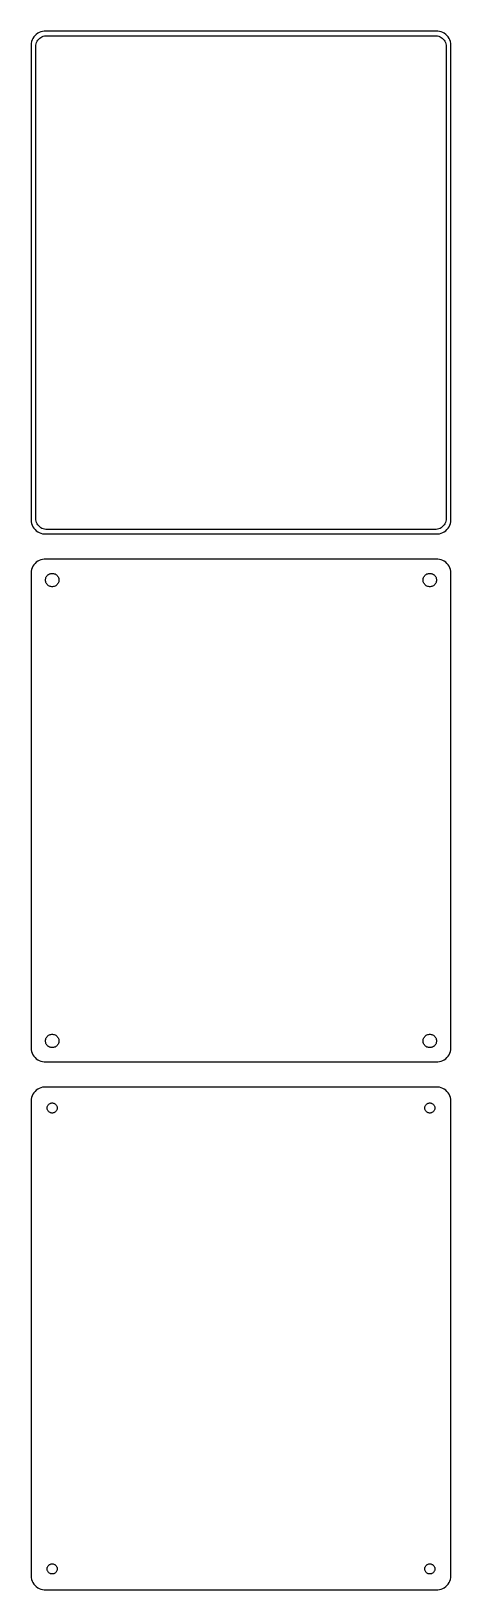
# Model space of a CAD drawing. Header units: metres. Extents: x -75 to 75, y 288 to 846.
import ezdxf

# ---------------------------------------------------------------- set-up
doc = ezdxf.new("R2010")
doc.units = ezdxf.units.M

msp = doc.modelspace()

# ---------------------------------------------------------------- linework, layer by layer
for p, q in [((-74.6489, 842.841), (-74.8429, 842.243)), ((-74.3815, 843.409), (-74.6489, 842.841)), ((-74.0451, 843.939), (-74.3815, 843.409)), ((-73.6448, 844.423), (-74.0451, 843.939)), ((-73.1871, 844.853), (-73.6448, 844.423)), ((-72.6791, 845.222), (-73.1871, 844.853)), ((-72.8936, 842.366), (-72.633, 842.776)), ((-72.1289, 845.524), (-72.6791, 845.222)), ((-72.633, 842.776), (-72.323, 843.151)), ((-72.323, 843.151), (-71.9685, 843.484)), ((-71.5451, 845.755), (-72.1289, 845.524)), ((-71.9685, 843.484), (-71.5751, 843.77)), ((-71.5751, 843.77), (-71.1489, 844.004)), ((-70.9369, 845.911), (-71.5451, 845.755)), ((-71.1489, 844.004), (-70.6967, 844.183)), ((-70.3139, 845.99), (-70.9369, 845.911)), ((-70.6967, 844.183), (-70.2256, 844.304)), ((70.3139, 845.99), (-70.3139, 845.99)), ((-70.2256, 844.304), (-69.7432, 844.365)), ((-69.7432, 844.365), (69.7432, 844.365)), ((69.7432, 844.365), (70.2256, 844.304)), ((70.2256, 844.304), (70.6967, 844.183)), ((70.9369, 845.911), (70.3139, 845.99)), ((70.6967, 844.183), (71.1489, 844.004)), ((71.5451, 845.755), (70.9369, 845.911)), ((71.1489, 844.004), (71.5751, 843.77)), ((72.1289, 845.524), (71.5451, 845.755)), ((71.5751, 843.77), (71.9685, 843.484)), ((71.9685, 843.484), (72.323, 843.151)), ((72.6791, 845.222), (72.1289, 845.524)), ((72.323, 843.151), (72.633, 842.776)), ((72.633, 842.776), (72.8936, 842.366)), ((73.1871, 844.853), (72.6791, 845.222)), ((73.6448, 844.423), (73.1871, 844.853)), ((74.0451, 843.939), (73.6448, 844.423)), ((74.3815, 843.409), (74.0451, 843.939)), ((74.6489, 842.841), (74.3815, 843.409)), ((74.8429, 842.243), (74.6489, 842.841)), ((-74.9606, 841.627), (-75, 841)), ((-75, 841), (-75, 671)), ((-74.8429, 842.243), (-74.9606, 841.627)), ((-73.3726, 840.5), (-73.3421, 840.985)), ((-73.3726, 671.5), (-73.3726, 840.5)), ((-73.3421, 840.985), (-73.251, 841.463)), ((-73.251, 841.463), (-73.1007, 841.926)), ((-73.1007, 841.926), (-72.8936, 842.366)), ((72.8936, 842.366), (73.1007, 841.926)), ((73.1007, 841.926), (73.251, 841.463)), ((73.251, 841.463), (73.3421, 840.985)), ((73.3421, 840.985), (73.3726, 840.5)), ((73.3726, 840.5), (73.3726, 671.5)), ((74.9606, 841.627), (74.8429, 842.243)), ((75, 841), (74.9606, 841.627)), ((75, 671), (75, 841)), ((-75, 671), (-74.9606, 670.373)), ((-74.9606, 670.373), (-74.8429, 669.757)), ((-74.8429, 669.757), (-74.6489, 669.159)), ((-73.3421, 671.015), (-73.3726, 671.5)), ((-73.251, 670.537), (-73.3421, 671.015)), ((-73.1007, 670.074), (-73.251, 670.537)), ((-72.8936, 669.634), (-73.1007, 670.074)), ((-72.633, 669.224), (-72.8936, 669.634)), ((72.8936, 669.634), (72.633, 669.224)), ((73.1007, 670.074), (72.8936, 669.634)), ((73.251, 670.537), (73.1007, 670.074)), ((73.3421, 671.015), (73.251, 670.537)), ((73.3726, 671.5), (73.3421, 671.015)), ((74.6489, 669.159), (74.8429, 669.757)), ((74.8429, 669.757), (74.9606, 670.373)), ((74.9606, 670.373), (75, 671)), ((-74.6489, 669.159), (-74.3815, 668.591)), ((-74.3815, 668.591), (-74.0451, 668.061)), ((-74.0451, 668.061), (-73.6448, 667.577)), ((-73.6448, 667.577), (-73.1871, 667.147)), ((-73.1871, 667.147), (-72.6791, 666.778)), ((-72.6791, 666.778), (-72.1289, 666.476)), ((-72.323, 668.849), (-72.633, 669.224)), ((-71.9685, 668.516), (-72.323, 668.849)), ((-72.1289, 666.476), (-71.5451, 666.245)), ((-71.5751, 668.23), (-71.9685, 668.516)), ((-71.1489, 667.996), (-71.5751, 668.23)), ((-71.5451, 666.245), (-70.9369, 666.089)), ((-70.6967, 667.817), (-71.1489, 667.996)), ((-70.9369, 666.089), (-70.3139, 666.01)), ((-70.2256, 667.696), (-70.6967, 667.817)), ((-70.3139, 666.01), (70.3139, 666.01)), ((-69.7432, 667.635), (-70.2256, 667.696)), ((69.7432, 667.635), (-69.7432, 667.635)), ((70.2256, 667.696), (69.7432, 667.635)), ((70.6967, 667.817), (70.2256, 667.696)), ((70.3139, 666.01), (70.9369, 666.089)), ((71.1489, 667.996), (70.6967, 667.817)), ((70.9369, 666.089), (71.5451, 666.245)), ((71.5751, 668.23), (71.1489, 667.996)), ((71.5451, 666.245), (72.1289, 666.476)), ((71.9685, 668.516), (71.5751, 668.23)), ((72.323, 668.849), (71.9685, 668.516)), ((72.1289, 666.476), (72.6791, 666.778)), ((72.633, 669.224), (72.323, 668.849)), ((72.6791, 666.778), (73.1871, 667.147)), ((73.1871, 667.147), (73.6448, 667.577)), ((73.6448, 667.577), (74.0451, 668.061)), ((74.0451, 668.061), (74.3815, 668.591)), ((74.3815, 668.591), (74.6489, 669.159)), ((-74.8429, 653.243), (-74.9606, 652.627)), ((-74.6489, 653.841), (-74.8429, 653.243)), ((-74.3815, 654.409), (-74.6489, 653.841)), ((-74.0451, 654.939), (-74.3815, 654.409)), ((-73.6448, 655.423), (-74.0451, 654.939)), ((-73.1871, 655.853), (-73.6448, 655.423)), ((-72.6791, 656.222), (-73.1871, 655.853)), ((-72.1289, 656.524), (-72.6791, 656.222)), ((-71.5451, 656.755), (-72.1289, 656.524)), ((-70.9369, 656.911), (-71.5451, 656.755)), ((-70.3139, 656.99), (-70.9369, 656.911)), ((70.3139, 656.99), (-70.3139, 656.99)), ((70.9369, 656.911), (70.3139, 656.99)), ((71.5451, 656.755), (70.9369, 656.911)), ((72.1289, 656.524), (71.5451, 656.755)), ((72.6791, 656.222), (72.1289, 656.524)), ((73.1871, 655.853), (72.6791, 656.222)), ((73.6448, 655.423), (73.1871, 655.853)), ((74.0451, 654.939), (73.6448, 655.423)), ((74.3815, 654.409), (74.0451, 654.939)), ((74.6489, 653.841), (74.3815, 654.409)), ((74.8429, 653.243), (74.6489, 653.841)), ((74.9606, 652.627), (74.8429, 653.243)), ((-74.9606, 652.627), (-75, 652)), ((-75, 652), (-75, 482)), ((-69.9, 649.5), (-69.8811, 649.801)), ((-69.8811, 649.199), (-69.9, 649.5)), ((-69.8811, 649.801), (-69.8246, 650.097)), ((-69.8246, 648.903), (-69.8811, 649.199)), ((-69.8246, 650.097), (-69.7315, 650.383)), ((-69.7315, 648.617), (-69.8246, 648.903)), ((-69.7315, 650.383), (-69.6031, 650.656)), ((-69.6031, 648.344), (-69.7315, 648.617)), ((-69.6031, 650.656), (-69.4416, 650.911)), ((-69.4416, 648.089), (-69.6031, 648.344)), ((-69.4416, 650.911), (-69.2495, 651.143)), ((-69.2495, 647.857), (-69.4416, 648.089)), ((-69.2495, 651.143), (-69.0298, 651.349)), ((-69.0298, 647.651), (-69.2495, 647.857)), ((-69.0298, 651.349), (-68.786, 651.526)), ((-68.786, 647.474), (-69.0298, 647.651)), ((-68.786, 651.526), (-68.5219, 651.672)), ((-68.5219, 647.328), (-68.786, 647.474)), ((-68.5219, 651.672), (-68.2416, 651.783)), ((-68.2416, 647.217), (-68.5219, 647.328)), ((-68.2416, 651.783), (-67.9497, 651.857)), ((-67.9497, 651.857), (-67.6507, 651.895)), ((-67.6507, 651.895), (-67.3493, 651.895)), ((-67.3493, 651.895), (-67.0503, 651.857)), ((-67.0503, 651.857), (-66.7584, 651.783)), ((-66.7584, 651.783), (-66.4781, 651.672)), ((-66.4781, 647.328), (-66.7584, 647.217)), ((-66.4781, 651.672), (-66.214, 651.526)), ((-66.214, 647.474), (-66.4781, 647.328)), ((-66.214, 651.526), (-65.9702, 651.349)), ((-65.9702, 647.651), (-66.214, 647.474)), ((-65.9702, 651.349), (-65.7505, 651.143)), ((-65.7505, 647.857), (-65.9702, 647.651)), ((-65.7505, 651.143), (-65.5583, 650.911)), ((-65.5583, 648.089), (-65.7505, 647.857)), ((-65.5583, 650.911), (-65.3969, 650.656)), ((-65.3969, 648.344), (-65.5583, 648.089)), ((-65.3969, 650.656), (-65.2685, 650.383)), ((-65.2685, 648.617), (-65.3969, 648.344)), ((-65.2685, 650.383), (-65.1754, 650.097)), ((-65.1754, 648.903), (-65.2685, 648.617)), ((-65.1754, 650.097), (-65.1189, 649.801)), ((-65.1189, 649.199), (-65.1754, 648.903)), ((-65.1189, 649.801), (-65.1, 649.5)), ((-65.1, 649.5), (-65.1189, 649.199)), ((65.1, 649.5), (65.1189, 649.801)), ((65.1189, 649.199), (65.1, 649.5)), ((65.1189, 649.801), (65.1754, 650.097)), ((65.1754, 648.903), (65.1189, 649.199)), ((65.1754, 650.097), (65.2685, 650.383)), ((65.2685, 648.617), (65.1754, 648.903)), ((65.2685, 650.383), (65.3969, 650.656)), ((65.3969, 648.344), (65.2685, 648.617)), ((65.3969, 650.656), (65.5583, 650.911)), ((65.5583, 648.089), (65.3969, 648.344)), ((65.5583, 650.911), (65.7505, 651.143)), ((65.7505, 647.857), (65.5583, 648.089)), ((65.7505, 651.143), (65.9702, 651.349)), ((65.9702, 647.651), (65.7505, 647.857)), ((65.9702, 651.349), (66.214, 651.526)), ((66.214, 647.474), (65.9702, 647.651)), ((66.214, 651.526), (66.4781, 651.672)), ((66.4781, 647.328), (66.214, 647.474)), ((66.4781, 651.672), (66.7584, 651.783)), ((66.7584, 647.217), (66.4781, 647.328)), ((66.7584, 651.783), (67.0503, 651.857)), ((67.0503, 651.857), (67.3493, 651.895)), ((67.3493, 651.895), (67.6507, 651.895)), ((67.6507, 651.895), (67.9497, 651.857)), ((67.9497, 651.857), (68.2416, 651.783)), ((68.2416, 651.783), (68.5219, 651.672)), ((68.5219, 647.328), (68.2416, 647.217)), ((68.5219, 651.672), (68.786, 651.526)), ((68.786, 647.474), (68.5219, 647.328)), ((68.786, 651.526), (69.0298, 651.349)), ((69.0298, 647.651), (68.786, 647.474)), ((69.0298, 651.349), (69.2495, 651.143)), ((69.2495, 647.857), (69.0298, 647.651)), ((69.2495, 651.143), (69.4416, 650.911)), ((69.4416, 648.089), (69.2495, 647.857)), ((69.4416, 650.911), (69.6031, 650.656)), ((69.6031, 648.344), (69.4416, 648.089)), ((69.6031, 650.656), (69.7315, 650.383)), ((69.7315, 648.617), (69.6031, 648.344)), ((69.7315, 650.383), (69.8246, 650.097)), ((69.8246, 648.903), (69.7315, 648.617)), ((69.8246, 650.097), (69.8811, 649.801)), ((69.8811, 649.199), (69.8246, 648.903)), ((69.8811, 649.801), (69.9, 649.5)), ((69.9, 649.5), (69.8811, 649.199)), ((75, 652), (74.9606, 652.627)), ((75, 482), (75, 652)), ((-67.9497, 647.143), (-68.2416, 647.217)), ((-67.6507, 647.105), (-67.9497, 647.143)), ((-67.3493, 647.105), (-67.6507, 647.105)), ((-67.0503, 647.143), (-67.3493, 647.105)), ((-66.7584, 647.217), (-67.0503, 647.143)), ((67.0503, 647.143), (66.7584, 647.217)), ((67.3493, 647.105), (67.0503, 647.143)), ((67.6507, 647.105), (67.3493, 647.105)), ((67.9497, 647.143), (67.6507, 647.105)), ((68.2416, 647.217), (67.9497, 647.143)), ((-69.7315, 485.383), (-69.6031, 485.656)), ((-69.6031, 485.656), (-69.4416, 485.911)), ((-69.4416, 485.911), (-69.2495, 486.143)), ((-69.2495, 486.143), (-69.0298, 486.349)), ((-69.0298, 486.349), (-68.786, 486.526)), ((-68.786, 486.526), (-68.5219, 486.672)), ((-68.5219, 486.672), (-68.2416, 486.783)), ((-68.2416, 486.783), (-67.9497, 486.857)), ((-67.9497, 486.857), (-67.6507, 486.895)), ((-67.6507, 486.895), (-67.3493, 486.895)), ((-67.3493, 486.895), (-67.0503, 486.857)), ((-67.0503, 486.857), (-66.7584, 486.783)), ((-66.7584, 486.783), (-66.4781, 486.672)), ((-66.4781, 486.672), (-66.214, 486.526)), ((-66.214, 486.526), (-65.9702, 486.349)), ((-65.9702, 486.349), (-65.7505, 486.143)), ((-65.7505, 486.143), (-65.5583, 485.911)), ((-65.5583, 485.911), (-65.3969, 485.656)), ((-65.3969, 485.656), (-65.2685, 485.383)), ((65.2685, 485.383), (65.3969, 485.656)), ((65.3969, 485.656), (65.5583, 485.911)), ((65.5583, 485.911), (65.7505, 486.143)), ((65.7505, 486.143), (65.9702, 486.349)), ((65.9702, 486.349), (66.214, 486.526)), ((66.214, 486.526), (66.4781, 486.672)), ((66.4781, 486.672), (66.7584, 486.783)), ((66.7584, 486.783), (67.0503, 486.857)), ((67.0503, 486.857), (67.3493, 486.895)), ((67.3493, 486.895), (67.6507, 486.895)), ((67.6507, 486.895), (67.9497, 486.857)), ((67.9497, 486.857), (68.2416, 486.783)), ((68.2416, 486.783), (68.5219, 486.672)), ((68.5219, 486.672), (68.786, 486.526)), ((68.786, 486.526), (69.0298, 486.349)), ((69.0298, 486.349), (69.2495, 486.143)), ((69.2495, 486.143), (69.4416, 485.911)), ((69.4416, 485.911), (69.6031, 485.656)), ((69.6031, 485.656), (69.7315, 485.383)), ((-75, 482), (-74.9606, 481.373)), ((-74.9606, 481.373), (-74.8429, 480.757)), ((-74.8429, 480.757), (-74.6489, 480.159)), ((-74.6489, 480.159), (-74.3815, 479.591)), ((-69.9, 484.5), (-69.8811, 484.801)), ((-69.8811, 484.199), (-69.9, 484.5)), ((-69.8811, 484.801), (-69.8246, 485.097)), ((-69.8246, 483.903), (-69.8811, 484.199)), ((-69.8246, 485.097), (-69.7315, 485.383)), ((-69.7315, 483.617), (-69.8246, 483.903)), ((-69.6031, 483.344), (-69.7315, 483.617)), ((-69.4416, 483.089), (-69.6031, 483.344)), ((-69.2495, 482.857), (-69.4416, 483.089)), ((-69.0298, 482.651), (-69.2495, 482.857)), ((-68.786, 482.474), (-69.0298, 482.651)), ((-68.5219, 482.328), (-68.786, 482.474)), ((-68.2416, 482.217), (-68.5219, 482.328)), ((-67.9497, 482.143), (-68.2416, 482.217)), ((-67.6507, 482.105), (-67.9497, 482.143)), ((-67.3493, 482.105), (-67.6507, 482.105)), ((-67.0503, 482.143), (-67.3493, 482.105)), ((-66.7584, 482.217), (-67.0503, 482.143)), ((-66.4781, 482.328), (-66.7584, 482.217)), ((-66.214, 482.474), (-66.4781, 482.328)), ((-65.9702, 482.651), (-66.214, 482.474)), ((-65.7505, 482.857), (-65.9702, 482.651)), ((-65.5583, 483.089), (-65.7505, 482.857)), ((-65.3969, 483.344), (-65.5583, 483.089)), ((-65.2685, 483.617), (-65.3969, 483.344)), ((-65.2685, 485.383), (-65.1754, 485.097)), ((-65.1754, 483.903), (-65.2685, 483.617)), ((-65.1754, 485.097), (-65.1189, 484.801)), ((-65.1189, 484.199), (-65.1754, 483.903)), ((-65.1189, 484.801), (-65.1, 484.5)), ((-65.1, 484.5), (-65.1189, 484.199)), ((65.1, 484.5), (65.1189, 484.801)), ((65.1189, 484.199), (65.1, 484.5)), ((65.1189, 484.801), (65.1754, 485.097)), ((65.1754, 483.903), (65.1189, 484.199)), ((65.1754, 485.097), (65.2685, 485.383)), ((65.2685, 483.617), (65.1754, 483.903)), ((65.3969, 483.344), (65.2685, 483.617)), ((65.5583, 483.089), (65.3969, 483.344)), ((65.7505, 482.857), (65.5583, 483.089)), ((65.9702, 482.651), (65.7505, 482.857)), ((66.214, 482.474), (65.9702, 482.651)), ((66.4781, 482.328), (66.214, 482.474)), ((66.7584, 482.217), (66.4781, 482.328)), ((67.0503, 482.143), (66.7584, 482.217)), ((67.3493, 482.105), (67.0503, 482.143)), ((67.6507, 482.105), (67.3493, 482.105)), ((67.9497, 482.143), (67.6507, 482.105)), ((68.2416, 482.217), (67.9497, 482.143)), ((68.5219, 482.328), (68.2416, 482.217)), ((68.786, 482.474), (68.5219, 482.328)), ((69.0298, 482.651), (68.786, 482.474)), ((69.2495, 482.857), (69.0298, 482.651)), ((69.4416, 483.089), (69.2495, 482.857)), ((69.6031, 483.344), (69.4416, 483.089)), ((69.7315, 483.617), (69.6031, 483.344)), ((69.7315, 485.383), (69.8246, 485.097)), ((69.8246, 483.903), (69.7315, 483.617)), ((69.8246, 485.097), (69.8811, 484.801)), ((69.8811, 484.199), (69.8246, 483.903)), ((69.8811, 484.801), (69.9, 484.5)), ((69.9, 484.5), (69.8811, 484.199)), ((74.3815, 479.591), (74.6489, 480.159)), ((74.6489, 480.159), (74.8429, 480.757)), ((74.8429, 480.757), (74.9606, 481.373)), ((74.9606, 481.373), (75, 482)), ((-74.3815, 479.591), (-74.0451, 479.061)), ((-74.0451, 479.061), (-73.6448, 478.577)), ((-73.6448, 478.577), (-73.1871, 478.147)), ((-73.1871, 478.147), (-72.6791, 477.778)), ((-72.6791, 477.778), (-72.1289, 477.476)), ((-72.1289, 477.476), (-71.5451, 477.245)), ((-71.5451, 477.245), (-70.9369, 477.089)), ((-70.9369, 477.089), (-70.3139, 477.01)), ((-70.3139, 477.01), (70.3139, 477.01)), ((70.3139, 477.01), (70.9369, 477.089)), ((70.9369, 477.089), (71.5451, 477.245)), ((71.5451, 477.245), (72.1289, 477.476)), ((72.1289, 477.476), (72.6791, 477.778)), ((72.6791, 477.778), (73.1871, 478.147)), ((73.1871, 478.147), (73.6448, 478.577)), ((73.6448, 478.577), (74.0451, 479.061)), ((74.0451, 479.061), (74.3815, 479.591)), ((-74.9606, 463.627), (-75, 463)), ((-74.8429, 464.243), (-74.9606, 463.627)), ((-74.6489, 464.841), (-74.8429, 464.243)), ((-74.3815, 465.409), (-74.6489, 464.841)), ((-74.0451, 465.939), (-74.3815, 465.409)), ((-73.6448, 466.423), (-74.0451, 465.939)), ((-73.1871, 466.853), (-73.6448, 466.423)), ((-72.6791, 467.222), (-73.1871, 466.853)), ((-72.1289, 467.524), (-72.6791, 467.222)), ((-71.5451, 467.755), (-72.1289, 467.524)), ((-70.9369, 467.911), (-71.5451, 467.755)), ((-70.3139, 467.99), (-70.9369, 467.911)), ((70.3139, 467.99), (-70.3139, 467.99)), ((70.9369, 467.911), (70.3139, 467.99)), ((71.5451, 467.755), (70.9369, 467.911)), ((72.1289, 467.524), (71.5451, 467.755)), ((72.6791, 467.222), (72.1289, 467.524)), ((73.1871, 466.853), (72.6791, 467.222)), ((73.6448, 466.423), (73.1871, 466.853)), ((74.0451, 465.939), (73.6448, 466.423)), ((74.3815, 465.409), (74.0451, 465.939)), ((74.6489, 464.841), (74.3815, 465.409)), ((74.8429, 464.243), (74.6489, 464.841)), ((74.9606, 463.627), (74.8429, 464.243)), ((75, 463), (74.9606, 463.627)), ((-75, 463), (-75, 293)), ((-69.3, 460.5), (-69.2858, 460.726)), ((-69.2858, 460.274), (-69.3, 460.5)), ((-69.2858, 460.726), (-69.2434, 460.948)), ((-69.2434, 460.052), (-69.2858, 460.274)), ((-69.2434, 460.948), (-69.1736, 461.163)), ((-69.1736, 459.837), (-69.2434, 460.052)), ((-69.1736, 461.163), (-69.0773, 461.367)), ((-69.0773, 459.633), (-69.1736, 459.837)), ((-69.0773, 461.367), (-68.9562, 461.558)), ((-68.9562, 459.442), (-69.0773, 459.633)), ((-68.9562, 461.558), (-68.8121, 461.732)), ((-68.8121, 459.268), (-68.9562, 459.442)), ((-68.8121, 461.732), (-68.6474, 461.887)), ((-68.6474, 459.113), (-68.8121, 459.268)), ((-68.6474, 461.887), (-68.4645, 462.02)), ((-68.4645, 458.98), (-68.6474, 459.113)), ((-68.4645, 462.02), (-68.2664, 462.129)), ((-68.2664, 458.871), (-68.4645, 458.98)), ((-68.2664, 462.129), (-68.0562, 462.212)), ((-68.0562, 458.788), (-68.2664, 458.871)), ((-68.0562, 462.212), (-67.8373, 462.268)), ((-67.8373, 458.732), (-68.0562, 458.788)), ((-67.8373, 462.268), (-67.613, 462.296)), ((-67.613, 458.704), (-67.8373, 458.732)), ((-67.613, 462.296), (-67.387, 462.296)), ((-67.387, 458.704), (-67.613, 458.704)), ((-67.387, 462.296), (-67.1627, 462.268)), ((-67.1627, 458.732), (-67.387, 458.704)), ((-67.1627, 462.268), (-66.9438, 462.212)), ((-66.9438, 458.788), (-67.1627, 458.732)), ((-66.9438, 462.212), (-66.7336, 462.129)), ((-66.7336, 458.871), (-66.9438, 458.788)), ((-66.7336, 462.129), (-66.5355, 462.02)), ((-66.5355, 458.98), (-66.7336, 458.871)), ((-66.5355, 462.02), (-66.3526, 461.887)), ((-66.3526, 459.113), (-66.5355, 458.98)), ((-66.3526, 461.887), (-66.1879, 461.732)), ((-66.1879, 459.268), (-66.3526, 459.113)), ((-66.1879, 461.732), (-66.0438, 461.558)), ((-66.0438, 459.442), (-66.1879, 459.268)), ((-66.0438, 461.558), (-65.9226, 461.367)), ((-65.9226, 459.633), (-66.0438, 459.442)), ((-65.9226, 461.367), (-65.8264, 461.163)), ((-65.8264, 459.837), (-65.9226, 459.633)), ((-65.8264, 461.163), (-65.7565, 460.948)), ((-65.7565, 460.052), (-65.8264, 459.837)), ((-65.7565, 460.948), (-65.7142, 460.726)), ((-65.7142, 460.274), (-65.7565, 460.052)), ((-65.7142, 460.726), (-65.7, 460.5)), ((-65.7, 460.5), (-65.7142, 460.274)), ((65.7, 460.5), (65.7142, 460.726)), ((65.7142, 460.274), (65.7, 460.5)), ((65.7142, 460.726), (65.7565, 460.948)), ((65.7565, 460.052), (65.7142, 460.274)), ((65.7565, 460.948), (65.8264, 461.163)), ((65.8264, 459.837), (65.7565, 460.052)), ((65.8264, 461.163), (65.9226, 461.367)), ((65.9226, 459.633), (65.8264, 459.837)), ((65.9226, 461.367), (66.0438, 461.558)), ((66.0438, 459.442), (65.9226, 459.633)), ((66.0438, 461.558), (66.1879, 461.732)), ((66.1879, 459.268), (66.0438, 459.442)), ((66.1879, 461.732), (66.3526, 461.887)), ((66.3526, 459.113), (66.1879, 459.268)), ((66.3526, 461.887), (66.5355, 462.02)), ((66.5355, 458.98), (66.3526, 459.113)), ((66.5355, 462.02), (66.7336, 462.129)), ((66.7336, 458.871), (66.5355, 458.98)), ((66.7336, 462.129), (66.9438, 462.212)), ((66.9438, 458.788), (66.7336, 458.871)), ((66.9438, 462.212), (67.1627, 462.268)), ((67.1627, 458.732), (66.9438, 458.788)), ((67.1627, 462.268), (67.387, 462.296)), ((67.387, 458.704), (67.1627, 458.732)), ((67.387, 462.296), (67.613, 462.296)), ((67.613, 458.704), (67.387, 458.704)), ((67.613, 462.296), (67.8373, 462.268)), ((67.8373, 458.732), (67.613, 458.704)), ((67.8373, 462.268), (68.0562, 462.212)), ((68.0562, 458.788), (67.8373, 458.732)), ((68.0562, 462.212), (68.2664, 462.129)), ((68.2664, 458.871), (68.0562, 458.788)), ((68.2664, 462.129), (68.4645, 462.02)), ((68.4645, 458.98), (68.2664, 458.871)), ((68.4645, 462.02), (68.6474, 461.887)), ((68.6474, 459.113), (68.4645, 458.98)), ((68.6474, 461.887), (68.8121, 461.732)), ((68.8121, 459.268), (68.6474, 459.113)), ((68.8121, 461.732), (68.9562, 461.558)), ((68.9562, 459.442), (68.8121, 459.268)), ((68.9562, 461.558), (69.0773, 461.367)), ((69.0773, 459.633), (68.9562, 459.442)), ((69.0773, 461.367), (69.1736, 461.163)), ((69.1736, 459.837), (69.0773, 459.633)), ((69.1736, 461.163), (69.2434, 460.948)), ((69.2434, 460.052), (69.1736, 459.837)), ((69.2434, 460.948), (69.2858, 460.726)), ((69.2858, 460.274), (69.2434, 460.052)), ((69.2858, 460.726), (69.3, 460.5)), ((69.3, 460.5), (69.2858, 460.274)), ((75, 293), (75, 463)), ((-69.2858, 295.726), (-69.2434, 295.948)), ((-69.2434, 295.948), (-69.1736, 296.163)), ((-69.1736, 296.163), (-69.0773, 296.367)), ((-69.0773, 296.367), (-68.9562, 296.558)), ((-68.9562, 296.558), (-68.8121, 296.732)), ((-68.8121, 296.732), (-68.6474, 296.887)), ((-68.6474, 296.887), (-68.4645, 297.02)), ((-68.4645, 297.02), (-68.2664, 297.129)), ((-68.2664, 297.129), (-68.0562, 297.212)), ((-68.0562, 297.212), (-67.8373, 297.268)), ((-67.8373, 297.268), (-67.613, 297.296)), ((-67.613, 297.296), (-67.387, 297.296)), ((-67.387, 297.296), (-67.1627, 297.268)), ((-67.1627, 297.268), (-66.9438, 297.212)), ((-66.9438, 297.212), (-66.7336, 297.129)), ((-66.7336, 297.129), (-66.5355, 297.02)), ((-66.5355, 297.02), (-66.3526, 296.887)), ((-66.3526, 296.887), (-66.1879, 296.732)), ((-66.1879, 296.732), (-66.0438, 296.558)), ((-66.0438, 296.558), (-65.9226, 296.367)), ((-65.9226, 296.367), (-65.8264, 296.163)), ((-65.8264, 296.163), (-65.7565, 295.948)), ((-65.7565, 295.948), (-65.7142, 295.726)), ((65.7142, 295.726), (65.7565, 295.948)), ((65.7565, 295.948), (65.8264, 296.163)), ((65.8264, 296.163), (65.9226, 296.367)), ((65.9226, 296.367), (66.0438, 296.558)), ((66.0438, 296.558), (66.1879, 296.732)), ((66.1879, 296.732), (66.3526, 296.887)), ((66.3526, 296.887), (66.5355, 297.02)), ((66.5355, 297.02), (66.7336, 297.129)), ((66.7336, 297.129), (66.9438, 297.212)), ((66.9438, 297.212), (67.1627, 297.268)), ((67.1627, 297.268), (67.387, 297.296)), ((67.387, 297.296), (67.613, 297.296)), ((67.613, 297.296), (67.8373, 297.268)), ((67.8373, 297.268), (68.0562, 297.212)), ((68.0562, 297.212), (68.2664, 297.129)), ((68.2664, 297.129), (68.4645, 297.02)), ((68.4645, 297.02), (68.6474, 296.887)), ((68.6474, 296.887), (68.8121, 296.732)), ((68.8121, 296.732), (68.9562, 296.558)), ((68.9562, 296.558), (69.0773, 296.367)), ((69.0773, 296.367), (69.1736, 296.163)), ((69.1736, 296.163), (69.2434, 295.948)), ((69.2434, 295.948), (69.2858, 295.726)), ((-75, 293), (-74.9606, 292.373)), ((-74.9606, 292.373), (-74.8429, 291.757)), ((-74.8429, 291.757), (-74.6489, 291.159)), ((-74.6489, 291.159), (-74.3815, 290.591)), ((-74.3815, 290.591), (-74.0451, 290.061)), ((-69.3, 295.5), (-69.2858, 295.726)), ((-69.2858, 295.274), (-69.3, 295.5)), ((-69.2434, 295.052), (-69.2858, 295.274)), ((-69.1736, 294.837), (-69.2434, 295.052)), ((-69.0773, 294.633), (-69.1736, 294.837)), ((-68.9562, 294.442), (-69.0773, 294.633)), ((-68.8121, 294.268), (-68.9562, 294.442)), ((-68.6474, 294.113), (-68.8121, 294.268)), ((-68.4645, 293.98), (-68.6474, 294.113)), ((-68.2664, 293.871), (-68.4645, 293.98)), ((-68.0562, 293.788), (-68.2664, 293.871)), ((-67.8373, 293.732), (-68.0562, 293.788)), ((-67.613, 293.704), (-67.8373, 293.732)), ((-67.387, 293.704), (-67.613, 293.704)), ((-67.1627, 293.732), (-67.387, 293.704)), ((-66.9438, 293.788), (-67.1627, 293.732)), ((-66.7336, 293.871), (-66.9438, 293.788)), ((-66.5355, 293.98), (-66.7336, 293.871)), ((-66.3526, 294.113), (-66.5355, 293.98)), ((-66.1879, 294.268), (-66.3526, 294.113)), ((-66.0438, 294.442), (-66.1879, 294.268)), ((-65.9226, 294.633), (-66.0438, 294.442)), ((-65.8264, 294.837), (-65.9226, 294.633)), ((-65.7565, 295.052), (-65.8264, 294.837)), ((-65.7142, 295.274), (-65.7565, 295.052)), ((-65.7142, 295.726), (-65.7, 295.5)), ((-65.7, 295.5), (-65.7142, 295.274)), ((65.7, 295.5), (65.7142, 295.726)), ((65.7142, 295.274), (65.7, 295.5)), ((65.7565, 295.052), (65.7142, 295.274)), ((65.8264, 294.837), (65.7565, 295.052)), ((65.9226, 294.633), (65.8264, 294.837)), ((66.0438, 294.442), (65.9226, 294.633)), ((66.1879, 294.268), (66.0438, 294.442)), ((66.3526, 294.113), (66.1879, 294.268)), ((66.5355, 293.98), (66.3526, 294.113)), ((66.7336, 293.871), (66.5355, 293.98)), ((66.9438, 293.788), (66.7336, 293.871)), ((67.1627, 293.732), (66.9438, 293.788)), ((67.387, 293.704), (67.1627, 293.732)), ((67.613, 293.704), (67.387, 293.704)), ((67.8373, 293.732), (67.613, 293.704)), ((68.0562, 293.788), (67.8373, 293.732)), ((68.2664, 293.871), (68.0562, 293.788)), ((68.4645, 293.98), (68.2664, 293.871)), ((68.6474, 294.113), (68.4645, 293.98)), ((68.8121, 294.268), (68.6474, 294.113)), ((68.9562, 294.442), (68.8121, 294.268)), ((69.0773, 294.633), (68.9562, 294.442)), ((69.1736, 294.837), (69.0773, 294.633)), ((69.2434, 295.052), (69.1736, 294.837)), ((69.2858, 295.274), (69.2434, 295.052)), ((69.2858, 295.726), (69.3, 295.5)), ((69.3, 295.5), (69.2858, 295.274)), ((74.0451, 290.061), (74.3815, 290.591)), ((74.3815, 290.591), (74.6489, 291.159)), ((74.6489, 291.159), (74.8429, 291.757)), ((74.8429, 291.757), (74.9606, 292.373)), ((74.9606, 292.373), (75, 293)), ((-74.0451, 290.061), (-73.6448, 289.577)), ((-73.6448, 289.577), (-73.1871, 289.147)), ((-73.1871, 289.147), (-72.6791, 288.778)), ((-72.6791, 288.778), (-72.1289, 288.476)), ((-72.1289, 288.476), (-71.5451, 288.245)), ((-71.5451, 288.245), (-70.9369, 288.089)), ((-70.9369, 288.089), (-70.3139, 288.01)), ((-70.3139, 288.01), (70.3139, 288.01)), ((70.3139, 288.01), (70.9369, 288.089)), ((70.9369, 288.089), (71.5451, 288.245)), ((71.5451, 288.245), (72.1289, 288.476)), ((72.1289, 288.476), (72.6791, 288.778)), ((72.6791, 288.778), (73.1871, 289.147)), ((73.1871, 289.147), (73.6448, 289.577)), ((73.6448, 289.577), (74.0451, 290.061))]:
    msp.add_line(p, q)

doc.saveas('drawing.dxf')
